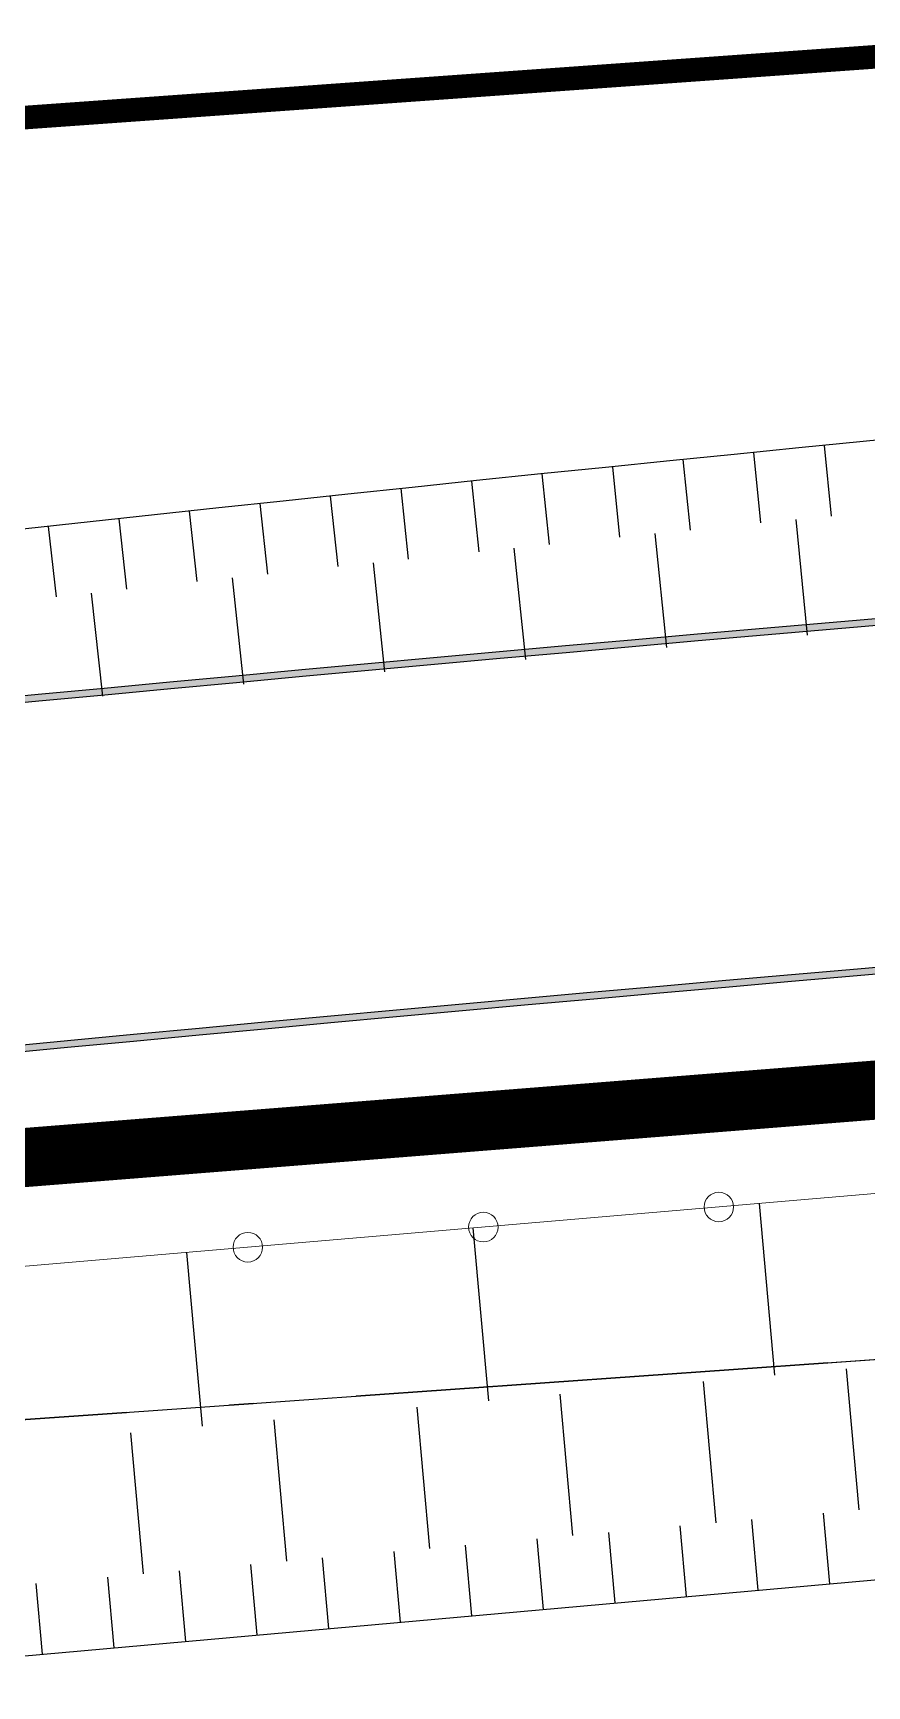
# Model space of a CAD drawing. Header units: metres. Extents: x 1851758 to 1852050, y 5187822 to 5188223.
# Drawn here: x 1851889.77 to 1851893.29, y 5187878.9 to 5187885.89 of the extents above; entities that cross this region are included whole.
import ezdxf

# ---------------------------------------------------------------- set-up
doc = ezdxf.new("R2010")
doc.units = ezdxf.units.M
doc.header["$LTSCALE"] = 2.5
doc.linetypes.add('L18', pattern=[0.6, 0.4, -0.2])
doc.linetypes.add('L5', pattern=[1.15, 0.8, -0.175, 0, -0.175])
doc.layers.get('0').update_dxf_attribs({"linetype": 'CONTINUOUS', "lineweight": 30})
for name, color, linetype, lineweight in [('CLO_LEG', 7, 'CONTINUOUS', 15), ('PAR', 11, 'L5', 30), ('PAR_ALIGNT', 1, 'L18', 30), ('PRO_PAR', 1, 'CONTINUOUS', 35), ('PRO_PAR_DA', 1, 'CONTINUOUS', 35), ('PRO_PAR_SURF', 157, 'CONTINUOUS', 20), ('TAL', 34, 'CONTINUOUS', 25)]:
    doc.layers.add(name, color=color, linetype=linetype, lineweight=lineweight)
doc.layers.add('PRO_PAR_CONT_DA', color=40, linetype='CONTINUOUS', plot=False)
for name, color, linetype in [('PRO_VOI', 7, 'CONTINUOUS'), ('PRO_VOI_PLANCHETTES', 232, 'CONTINUOUS'), ('TAL_HACH', 44, 'CONTINUOUS')]:
    doc.layers.add(name, color=color, linetype=linetype)

# ---------------------------------------------------------------- blocks, each defined once
blk = doc.blocks.new('CLOLEG')
blk.add_circle((0, 0), 0.0625)

msp = doc.modelspace()

# ---------------------------------------------------------------- hatches: boundary and pattern name
at = {"layer": 'PRO_VOI_PLANCHETTES'}
h = msp.add_hatch(color=256, dxfattribs=at)
h.dxf.hatch_style = 1
edge = h.paths.add_edge_path()
edge.add_arc((1851926.4252, 5187498.2076), 386.6253, 94.068008, 99.380647, ccw=False)
edge.add_line((1851898.9978, 5187883.8588), (1851897.6403, 5187902.7554))
edge.add_line((1851897.6403, 5187902.7554), (1851897.6702, 5187902.7575))
edge.add_line((1851897.6702, 5187902.7575), (1851899.0298, 5187883.831))
edge.add_line((1851899.0298, 5187883.831), (1851899.001, 5187883.8289))
edge.add_arc((1851926.4252, 5187498.2076), 386.5953, 94.067849, 99.380857)
edge.add_line((1851863.4115, 5187879.6328), (1851863.408, 5187879.6626))
h = msp.add_hatch(color=256, dxfattribs=at)
h.dxf.hatch_style = 1
edge = h.paths.add_edge_path()
edge.add_arc((1851926.4252, 5187498.2076), 385.1553, 94.067373, 99.391014, ccw=False)
edge.add_line((1851899.1063, 5187882.3928), (1851938.5438, 5187885.1975))
edge.add_line((1851938.5438, 5187885.1975), (1851938.7524, 5187882.2942))
edge.add_line((1851938.7524, 5187882.2942), (1851938.7225, 5187882.2918))
edge.add_line((1851938.7225, 5187882.2918), (1851938.5161, 5187885.1654))
edge.add_line((1851938.5161, 5187885.1654), (1851899.1052, 5187882.3626))
edge.add_arc((1851926.4252, 5187498.2076), 385.1253, 94.067849, 99.391226)
edge.add_line((1851863.5824, 5187878.1711), (1851863.5789, 5187878.2009))

# ---------------------------------------------------------------- linework, layer by layer
at = {"layer": 'CLO_LEG', "flags": 128}
msp.add_lwpolyline([(1851977.7388, 5187951.8867), (1851978.2601, 5187947.3883), (1851966.8096, 5187945.8048), (1851954.0429, 5187944.6228), (1851949.2974, 5187943.9857), (1851940.9256, 5187943.3518), (1851925.9141, 5187942.038), (1851910.5772, 5187940.7743), (1851894.403, 5187938.9631), (1851878.9134, 5187938.0087), (1851863.8353, 5187936.8862), (1851858.3142, 5187936.2978), (1851859.6111, 5187922.8235), (1851861.6242, 5187905.1582), (1851863.1461, 5187891.8663), (1851864.24, 5187882.2784), (1851864.6238, 5187878.7868), (1851868.8953, 5187879.1616), (1851886.9294, 5187880.4333), (1851898.2976, 5187881.4051)], dxfattribs=at)
at = {"layer": 'PAR', "flags": 128}
msp.add_lwpolyline([(1851757.77, 5187868.487), (1851833.6918, 5187875.6402), (1851863.5824, 5187878.1707), (1851981.4866, 5187886.528), (1851987.4718, 5187886.9522), (1852004.3774, 5187888.6518), (1852028.9496, 5187890.8198)], dxfattribs=at)
at = {"layer": 'PAR_ALIGNT', "ltscale": 2.5, "const_width": 0.25, "flags": 128}
msp.add_lwpolyline([(1851863.4796, 5187879.0507), (1851981.3715, 5187888.4018)], dxfattribs=at)
msp.add_lwpolyline([(1851863.4796, 5187879.0507), (1851981.3715, 5187888.4018)], dxfattribs=at)
at = {"layer": 'PRO_PAR', "const_width": 0.1, "flags": 128}
msp.add_lwpolyline([(1851862.9456, 5187883.6194), (1851898.8308, 5187886.1831)], dxfattribs=at)
at = {"layer": 'PRO_PAR_CONT_DA', "flags": 128}
msp.add_lwpolyline([(1851940.223, 5187919.3492), (1851911.8795, 5187917.3131), (1851912.1661, 5187913.3233), (1851908.6751, 5187913.0726), (1851908.3885, 5187917.0623), (1851884.7038, 5187915.3608), (1851885.4031, 5187905.6262), (1851885.6711, 5187901.8955), (1851897.6403, 5187902.7554), (1851898.8308, 5187886.1831), (1851862.9456, 5187883.6194), (1851863.4796, 5187879.0507), (1851981.3715, 5187888.4018)], dxfattribs=at)
for points in [[(1851862.9456, 5187883.6194), (1851898.8308, 5187886.1831), (1851897.6403, 5187902.7554), (1851885.6711, 5187901.8955), (1851885.4031, 5187905.6262), (1851860.7154, 5187902.7011)], [(1851863.5824, 5187878.1707), (1851981.4866, 5187886.528), (1851981.3715, 5187888.4018), (1851863.4796, 5187879.0507)]]:
    msp.add_lwpolyline(points, close=True, dxfattribs=at)
at = {"layer": 'PRO_PAR_DA', "flags": 128}
for points in [[(1851863.4796, 5187879.0507), (1851981.3715, 5187888.4018)], [(1851862.9456, 5187883.6194), (1851898.8308, 5187886.1831)]]:
    msp.add_lwpolyline(points, dxfattribs=at)
at = {"layer": 'PRO_PAR_SURF', "flags": 128}
for points in [[(1851977.7933, 5187946.6346), (1851981.4866, 5187886.528), (1851863.5824, 5187878.1707), (1851856.5917, 5187937.9836), (1851927.7207, 5187943.0606)], [(1851897.6403, 5187902.7554), (1851885.6711, 5187901.8955), (1851885.4031, 5187905.6262), (1851860.7154, 5187902.7011), (1851862.9456, 5187883.6194), (1851898.8308, 5187886.1831)]]:
    msp.add_lwpolyline(points, close=True, dxfattribs=at)
at = {"layer": 'PRO_VOI', "color": 32}
for p, q in [((1851892.5149, 5187884.0861), (1851892.5451, 5187883.7877)), ((1851892.8134, 5187884.1161), (1851892.8432, 5187883.8176)), ((1851893.112, 5187884.1457), (1851893.1415, 5187883.8472)), ((1851891.918, 5187884.0253), (1851891.9488, 5187883.7269)), ((1851892.2165, 5187884.0559), (1851892.2469, 5187883.7574)), ((1851891.3213, 5187883.9633), (1851891.3526, 5187883.6649)), ((1851891.6196, 5187883.9945), (1851891.6507, 5187883.6961)), ((1851890.7246, 5187883.9), (1851890.7565, 5187883.6017)), ((1851891.0229, 5187883.9318), (1851891.0545, 5187883.6335)), ((1851889.8299, 5187883.8028), (1851889.8627, 5187883.5046)), ((1851890.1281, 5187883.8355), (1851890.1606, 5187883.5373)), ((1851890.4263, 5187883.8679), (1851890.4586, 5187883.5697)), ((1851892.9924, 5187883.8324), (1851893.041, 5187883.3427)), ((1851892.396, 5187883.7726), (1851892.4448, 5187883.2911)), ((1851891.7997, 5187883.7115), (1851891.8485, 5187883.2394)), ((1851891.2036, 5187883.6492), (1851891.2523, 5187883.1877)), ((1851890.6076, 5187883.5857), (1851890.6559, 5187883.1361)), ((1851890.0117, 5187883.521), (1851890.0596, 5187883.0844))]:
    msp.add_line(p, q, dxfattribs=at)
at = {"layer": 'PRO_VOI', "color": 34, "flags": 128}
msp.add_lwpolyline([(1851898.1914, 5187884.6027, 0.030026), (1851863.484, 5187879.6752)], format="xyb", dxfattribs=at)
at = {"layer": 'PRO_VOI_PLANCHETTES', "flags": 128}
for points in [[(1851863.408, 5187879.6626, -0.023185), (1851898.9978, 5187883.8588), (1851897.6403, 5187902.7554), (1851897.6702, 5187902.7575), (1851899.0298, 5187883.831), (1851899.001, 5187883.8289, 0.023187), (1851863.4115, 5187879.6328)], [(1851863.5789, 5187878.2009, -0.023233), (1851899.1063, 5187882.3928), (1851938.5438, 5187885.1975), (1851938.7524, 5187882.2942), (1851938.7225, 5187882.2918), (1851938.5161, 5187885.1654), (1851899.1052, 5187882.3626, 0.023232), (1851863.5824, 5187878.1711)]]:
    msp.add_lwpolyline(points, format="xyb", close=True, dxfattribs=at)
at = {"layer": 'TAL', "flags": 128}
msp.add_lwpolyline([(1851864.6997, 5187876.7301), (1851868.8459, 5187877.4413), (1851887.0809, 5187878.7879), (1851898.8439, 5187879.8401)], dxfattribs=at)
at = {"layer": 'TAL_HACH'}
for p, q in [((1851892.904, 5187880.2124), (1851892.8391, 5187880.9385)), ((1851891.6931, 5187880.104), (1851891.6277, 5187880.8349)), ((1851890.4822, 5187879.9957), (1851890.4163, 5187880.7314)), ((1851893.2602, 5187879.6418), (1851893.2068, 5187880.2394)), ((1851892.6547, 5187879.5877), (1851892.6013, 5187880.1853)), ((1851892.0493, 5187879.5335), (1851891.9958, 5187880.1311)), ((1851891.4438, 5187879.4793), (1851891.3904, 5187880.077)), ((1851890.2329, 5187879.371), (1851890.1794, 5187879.9686)), ((1851890.8383, 5187879.4252), (1851890.7849, 5187880.0228)), ((1851893.1356, 5187879.3295), (1851893.1088, 5187879.6283)), ((1851892.2274, 5187879.2482), (1851892.2006, 5187879.547)), ((1851892.5301, 5187879.2753), (1851892.5034, 5187879.5741)), ((1851892.8328, 5187879.3024), (1851892.8061, 5187879.6012)), ((1851891.3192, 5187879.167), (1851891.2924, 5187879.4658)), ((1851891.6219, 5187879.1941), (1851891.5952, 5187879.4929)), ((1851891.9246, 5187879.2212), (1851891.8979, 5187879.52)), ((1851890.7137, 5187879.1128), (1851890.687, 5187879.4116)), ((1851891.0164, 5187879.1399), (1851890.9897, 5187879.4387)), ((1851889.8055, 5187879.0316), (1851889.7788, 5187879.3304)), ((1851890.1082, 5187879.0587), (1851890.0815, 5187879.3575)), ((1851890.411, 5187879.0857), (1851890.3842, 5187879.3846))]:
    msp.add_line(p, q, dxfattribs=at)

# ---------------------------------------------------------------- block references
at = {"layer": 'CLO_LEG', "rotation": 4.885647465237738}
for p in [(1851892.6667, 5187880.9237), (1851891.6703, 5187880.8386), (1851890.674, 5187880.7534)]:
    msp.add_blockref('CLOLEG', p, dxfattribs=at)

doc.saveas('drawing.dxf')
